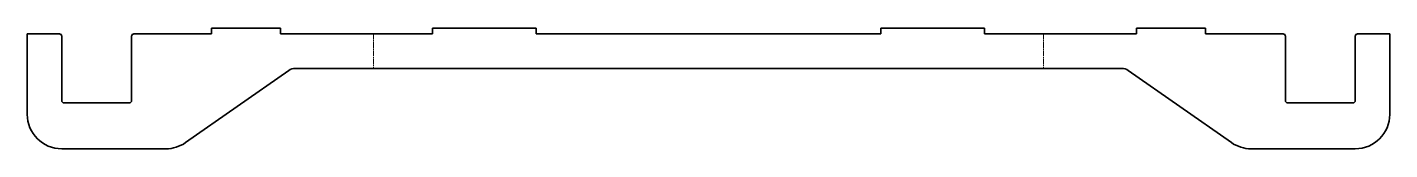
# Model space of a CAD drawing. Header units: millimetres. Extents: x 0 to 593, y 0 to 53.
import ezdxf

# ---------------------------------------------------------------- set-up
doc = ezdxf.new("R2010")
doc.units = ezdxf.units.MM
doc.linetypes.add('Chain', pattern=[13.68, 9.12, -1.14, 2.28, -1.14])
doc.layers.add('SIMUMAK Bend Centerline (ISO)', color=7, linetype='Chain', lineweight=9)
doc.layers.add('SIMUMAK Visible (ISO)', color=7, linetype='Continuous', lineweight=35)

# ---------------------------------------------------------------- blocks, each defined once
blk = doc.blocks.new('SIL-027-COCO-01_Sheet_6_SIL-027-COCO-01 (Desplegada)')
at = {"layer": 'SIMUMAK Bend Centerline (ISO)', "ltscale": 0.263158}
for p, q in [((-145.65, 23.75), (-145.65, 8.75)), ((145.65, 23.75), (145.65, 8.75))]:
    blk.add_line(p, q, dxfattribs=at)
at = {"layer": 'SIMUMAK Visible (ISO)'}
for p, q in [((-296.31, 23.75), (-296.31, -11.25)), ((-282.31, 23.75), (-296.31, 23.75)), ((-216.11, 23.75), (-249.91, 23.75)), ((-186.11, 26.25), (-216.11, 26.25)), ((-216.11, 26.25), (-216.11, 23.75)), ((-186.11, 23.75), (-186.11, 26.25)), ((-120, 23.75), (-186.11, 23.75)), ((-75, 26.25), (-120, 26.25)), ((-120, 26.25), (-120, 23.75)), ((-75, 23.75), (-75, 26.25)), ((75, 23.75), (-75, 23.75)), ((120, 26.25), (75, 26.25)), ((75, 26.25), (75, 23.75)), ((120, 23.75), (120, 26.25)), ((186.11, 23.75), (120, 23.75)), ((216.11, 26.25), (186.11, 26.25)), ((186.11, 26.25), (186.11, 23.75)), ((216.11, 23.75), (216.11, 26.25)), ((216.11, 23.75), (249.91, 23.75)), ((282.31, 23.75), (296.31, 23.75)), ((296.31, 23.75), (296.31, -11.25)), ((-281.31, -5.25), (-281.31, 22.75)), ((-250.91, 22.75), (-250.91, -5.25)), ((250.91, 22.75), (250.91, -5.25)), ((281.31, -5.25), (281.31, 22.75)), ((-227.44, -23.54), (-182.6, 7.85)), ((179.73, 8.75), (-179.73, 8.75)), ((227.44, -23.54), (182.6, 7.85)), ((-251.91, -6.25), (-280.31, -6.25)), ((251.91, -6.25), (280.31, -6.25)), ((-281.31, -26.25), (-236.04, -26.25)), ((281.31, -26.25), (236.04, -26.25))]:
    blk.add_line(p, q, dxfattribs=at)
at = {"layer": 'SIMUMAK Visible (ISO)', "extrusion": (0, 0, -1)}
for centre, radius, start, end in [((282.31, 22.75), 1, 90, 180), ((249.91, 22.75), 1, 0, 90), ((-249.91, 22.75), 1, 90, 180), ((-282.31, 22.75), 1, 360, 90), ((281.31, -11.25), 15, 270, 0), ((-281.31, -11.25), 15, 180, 270), ((236.04, -11.25), 15, 235.00798, 270), ((-236.04, -11.25), 15, 270, 304.99202)]:
    blk.add_arc(centre, radius, start, end, dxfattribs=at)
at = {"layer": 'SIMUMAK Visible (ISO)'}
for centre, radius, start, end in [((-179.73, 3.75), 5, 90, 124.99202), ((179.73, 3.75), 5, 55.00798, 90), ((-280.31, -5.25), 1, 180, 270), ((-251.91, -5.25), 1, 270, 360), ((251.91, -5.25), 1, 180, 270), ((280.31, -5.25), 1, 270, 0)]:
    blk.add_arc(centre, radius, start, end, dxfattribs=at)

msp = doc.modelspace()

# ---------------------------------------------------------------- block references
msp.add_blockref('SIL-027-COCO-01_Sheet_6_SIL-027-COCO-01 (Desplegada)', (296.31, 26.25))

doc.saveas('drawing.dxf')
